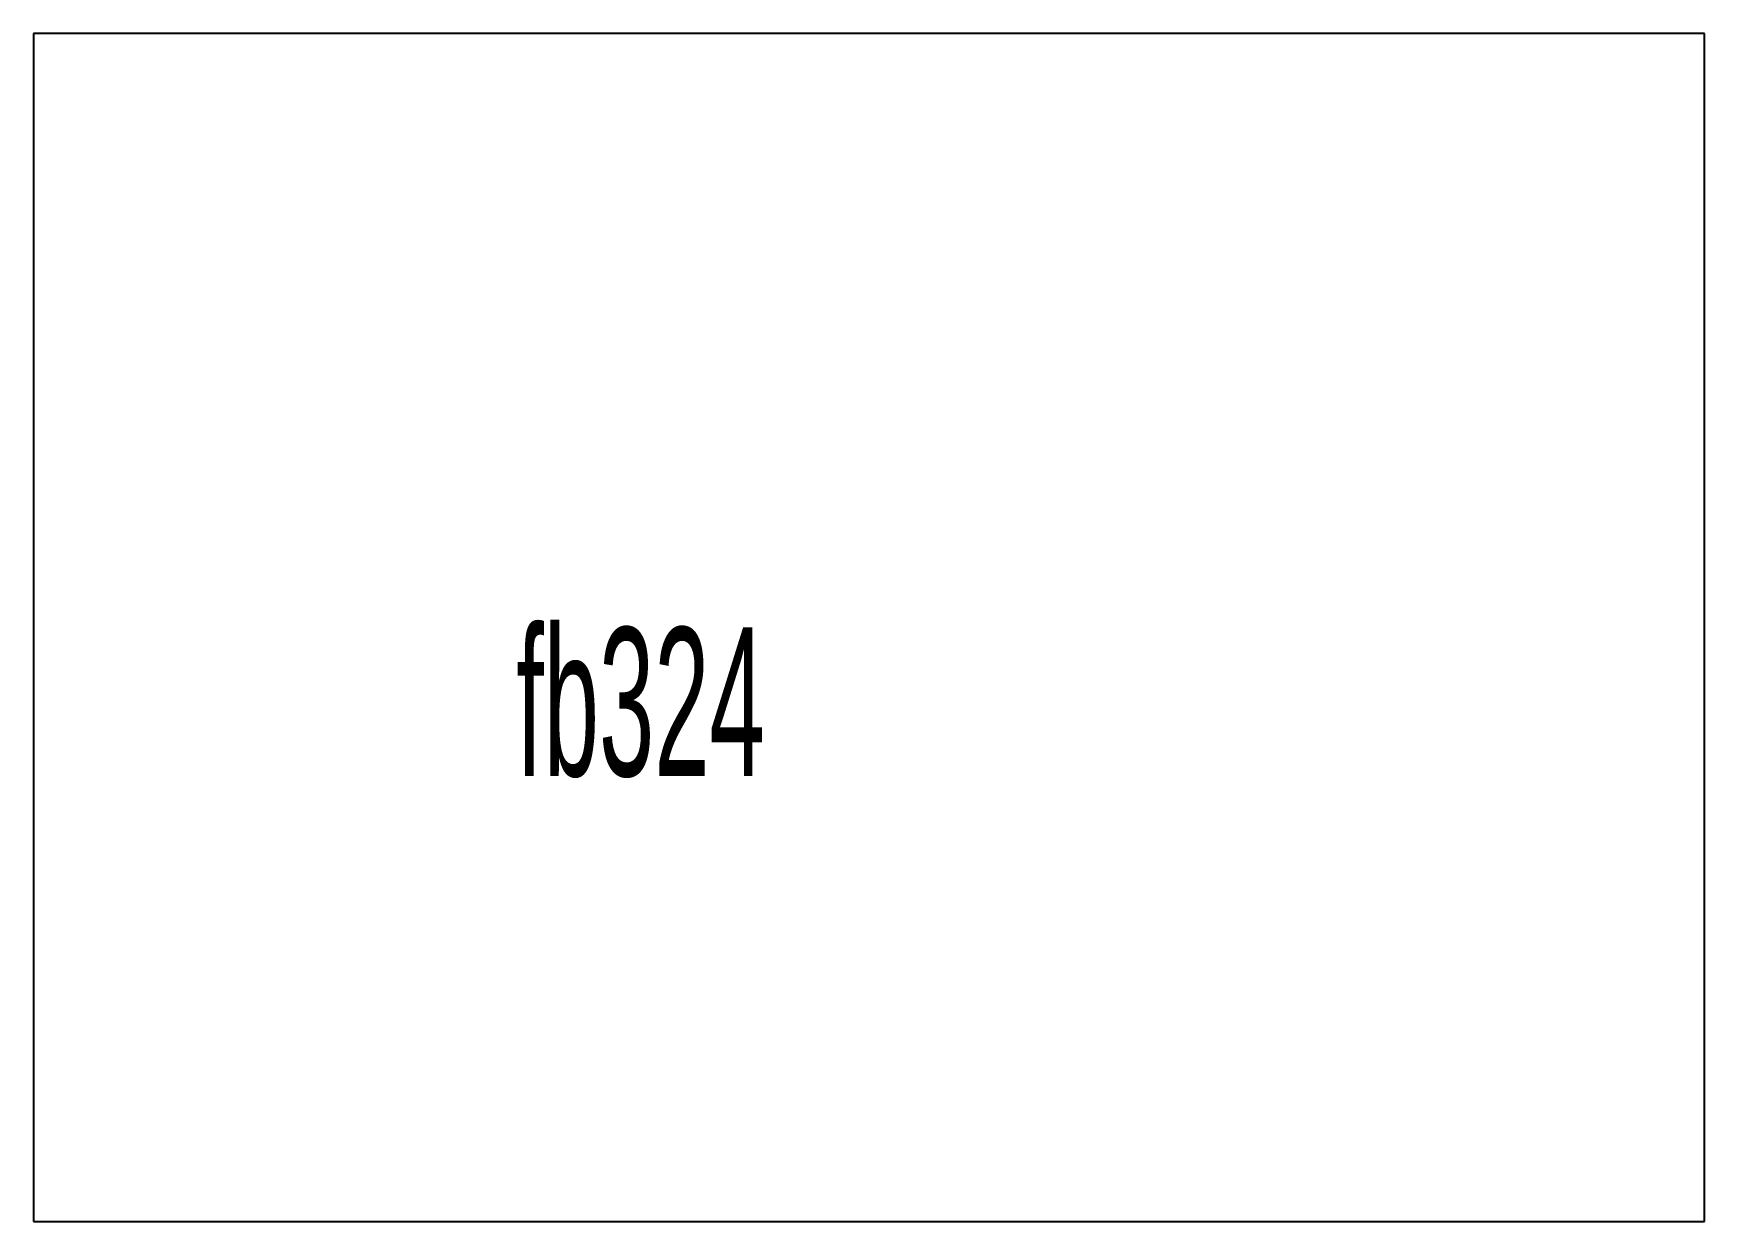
# Model space of a CAD drawing. Extents: x 0 to 5.62, y 0 to 4.
import ezdxf

# ---------------------------------------------------------------- set-up
doc = ezdxf.new("R2010")
doc.units = 0
doc.header["$MEASUREMENT"] = 0
doc.layers.add('BURN', color=1, linetype='CONTINUOUS')
doc.layers.add('SCRIBE', color=1, linetype='CONTINUOUS')

msp = doc.modelspace()

# ---------------------------------------------------------------- linework, layer by layer
at = {"layer": 'BURN'}
for p, q in [((5.625, 4), (0, 4)), ((0, 4), (0, 0)), ((5.625, 0), (5.625, 4)), ((0, 0), (5.625, 0))]:
    msp.add_line(p, q, dxfattribs=at)

# ---------------------------------------------------------------- texts
at = {"layer": 'SCRIBE', "width": 0.5}
msp.add_text('fb324', height=0.5, dxfattribs=at).set_placement((1.625, 1.5))

doc.saveas('drawing.dxf')
